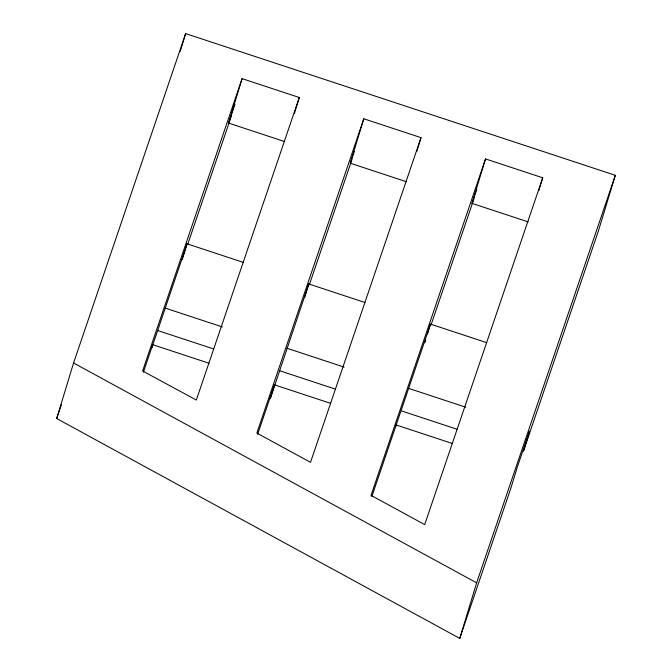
<?xml version="1.0" encoding="UTF-8"?>
<svg xmlns="http://www.w3.org/2000/svg" width="672" height="672" viewBox="0 0 672 672"><rect width="100%" height="100%" fill="white"/><g stroke="black" fill="none" stroke-linecap="round" stroke-linejoin="round"><path stroke-width="1.01" d="M56.683 418.538L73.567 362.981L185.648 33.6L615.317 175.3L598.433 230.857L523.471 451.147L529.536 431.189L517.079 467.788L511.014 487.746L459.749 638.4L56.683 418.538L61.421 404.636M180.222 51.458L185.648 33.6M208.958 363.224L152.746 344.686L151.939 347.365L187.068 243.827L243.281 262.366M182.288 259.577L187.068 243.827M284.794 141.624L228.581 123.085L242.08 78.632L299.284 97.499L294.479 113.299M330.674 403.368L274.462 384.829L270.278 398.614L308.784 283.97L364.997 302.509M304.601 297.746L308.784 283.97M406.51 181.759L350.297 163.22L363.796 118.776L421 137.642L416.791 151.469M395.64 426.754L396.178 424.973L452.39 443.512M486.713 342.653L430.5 324.114L371.843 496.49M424.822 342.812L425.72 339.856M427.51 333.95L430.5 324.114M528.217 221.903L472.013 203.364L485.512 158.92L542.716 177.786L538.81 190.621M459.749 638.4L476.633 582.842L615.317 175.3M242.08 78.632L142.607 370.961L196.325 400.05L299.284 97.499M143.38 372.229L152.746 344.686M228.581 123.085L234.982 104.278M187.631 244.6L231.596 115.408M363.796 118.776L256.847 433.062L310.506 462.336L421 137.642M257.628 434.314L274.462 384.829M350.297 163.22L354.337 151.343M309.347 284.743L351.96 159.524M485.512 158.92L371.028 495.348L424.687 524.614L542.716 177.786M472.013 203.364L476.725 189.504M431.063 324.878L474.012 198.668M165.203 308.087L222.398 326.953M286.919 348.23L344.114 367.097M408.635 388.374L465.83 407.232M158.323 330.725L213.553 348.936M280.039 370.86L335.269 389.08M401.755 411.004L456.985 429.215M73.567 362.981L476.633 582.842"/></g></svg>
